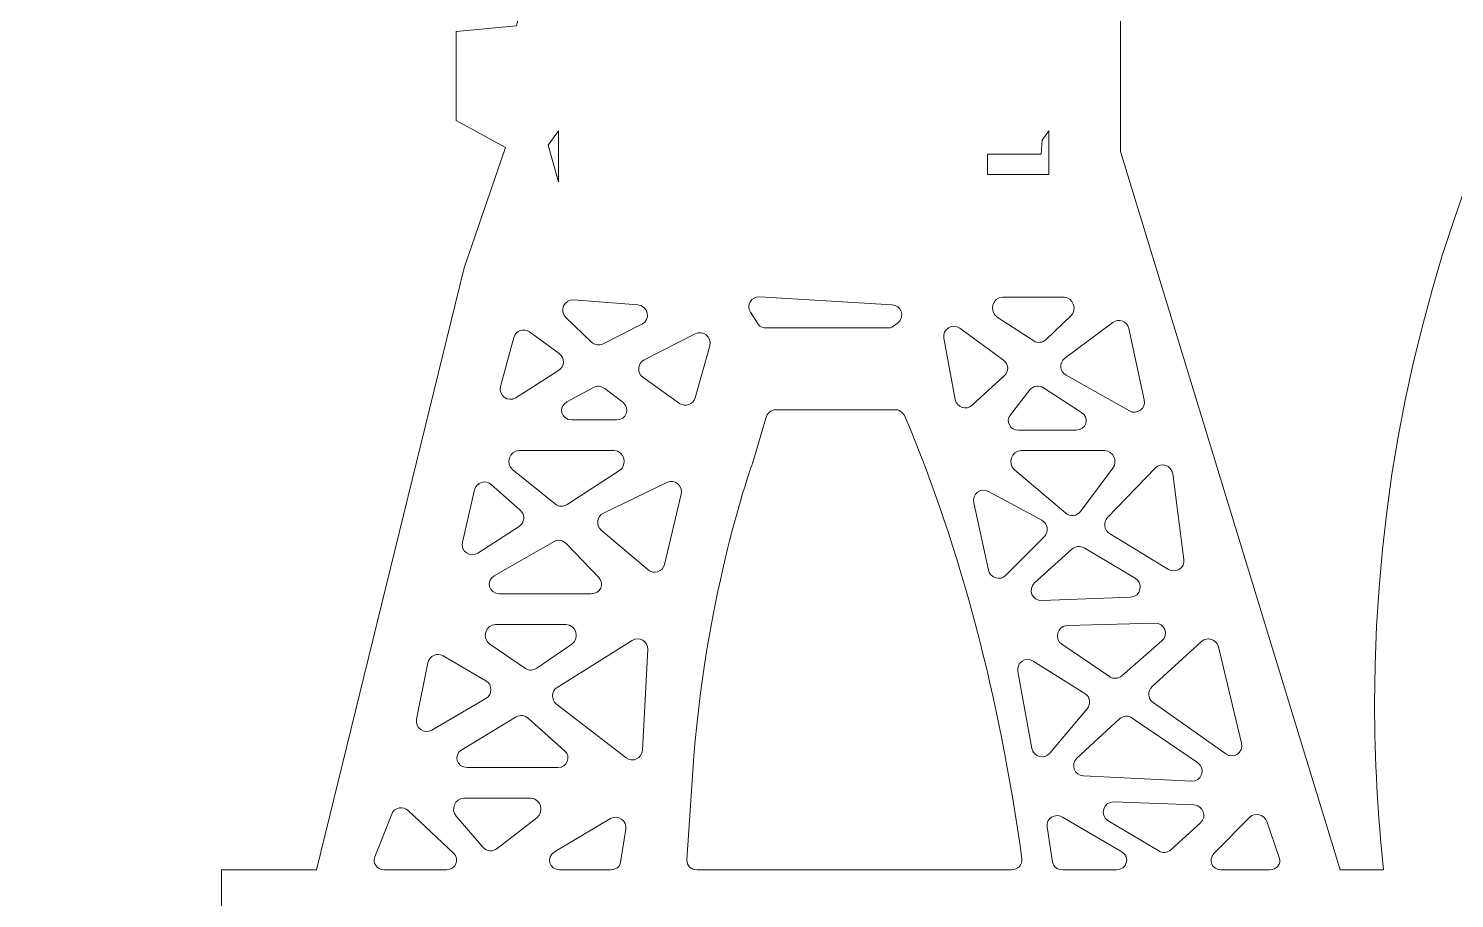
# Model space of a CAD drawing. Header units: millimetres. Extents: x 257 to 559, y -142 to 160.
# Drawn here: x 309.11 to 358.35, y 1.85 to 31.87 of the extents above; entities that cross this region are included whole.
import ezdxf

# ---------------------------------------------------------------- set-up
doc = ezdxf.new("R2010")
doc.units = ezdxf.units.MM
doc.header["$MEASUREMENT"] = 0
doc.layers.add('layer 1', color=7, linetype='Continuous')

msp = doc.modelspace()

# ---------------------------------------------------------------- linework, layer by layer
at = {"layer": 'layer 1', "color": 30, "lineweight": 20}
msp.add_ellipse((407.5945, 8.5706), major_axis=(0, 151.0001), ratio=0.9999993, dxfattribs=at)
at = {"layer": 'layer 1', "color": 250, "lineweight": 9}
for points, knots in [([(355.9065, 2.8414), (355.9065, 2.8414), (354.3998, 2.8414), (354.3998, 2.8414), (354.3998, 2.8414), (354.3998, 2.8414), (346.8136, 27.6247), (346.8136, 27.6247), (346.8136, 27.6247), (346.8136, 27.6247), (346.8136, 32.5777), (346.8136, 32.5777), (346.8136, 32.5777), (346.8136, 32.5777), (344.8317, 32.546), (344.8317, 32.546), (344.8317, 32.546), (344.8317, 32.546), (341.9358, 57.498), (341.9358, 57.498), (341.9358, 57.498), (341.9358, 57.498), (341.2958, 70.1345), (341.2958, 70.1345), (341.2958, 70.1345), (341.2958, 70.1345), (340.8168, 72.932), (340.8168, 72.932), (340.8168, 72.932), (340.8168, 72.932), (339.0324, 110.3021), (339.0324, 110.3021), (339.0324, 110.3021), (339.0324, 110.3021), (340.4347, 114.4998), (340.4347, 114.4998), (340.4347, 114.4998), (340.4347, 114.4998), (340.3387, 116.5953), (340.3387, 116.5953), (340.3387, 116.5953), (340.3387, 116.5953), (338.6398, 118.1969), (338.3399, 120.0952), (338.3399, 120.0952), (338.04, 121.9928), (336.8448, 121.6929), (336.4427, 122.4937), (336.4427, 122.4937), (336.044, 123.291), (335.9456, 127.687), (335.8433, 128.9887), (335.8433, 128.9887), (335.7833, 129.768), (335.5925, 132.4248), (335.5889, 134.4212), (335.5889, 134.4212), (335.155, 134.1742), (334.8192, 133.9241), (334.1136, 133.6701), (334.1136, 133.6701), (334.1136, 133.6701), (334.1136, 129.5916), (334.1136, 129.5916), (334.1136, 129.5916), (334.1136, 129.5916), (333.7686, 128.7873), (333.7686, 128.7873), (333.7686, 128.7873), (333.7686, 128.7873), (334.0293, 123.3898), (333.2285, 122.4937), (333.2285, 122.4937), (332.4312, 121.5945), (331.2914, 121.3931), (331.2914, 121.3931), (331.2914, 121.3931), (331.2914, 121.3931), (331.2914, 117.2444), (331.2914, 117.2444), (331.2914, 117.2444), (331.2914, 117.2444), (329.5741, 115.8968), (329.5741, 115.8968), (329.5741, 115.8968), (329.5741, 115.8968), (329.9625, 112.0021), (330.3611, 110.6016), (330.3611, 110.6016), (330.7598, 109.2046), (330.8042, 109.0035), (330.8042, 108.0055), (330.8042, 108.0055), (330.8042, 107.0033), (329.729, 78.4283), (329.729, 78.4283), (329.729, 78.4283), (329.729, 78.4283), (328.4385, 52.8484), (328.4385, 52.8484), (328.4385, 52.8484), (328.4385, 52.8484), (327.3466, 37.5625), (327.3466, 37.5625), (327.3466, 37.5625), (327.3466, 37.5625), (325.9659, 31.9674), (325.9659, 31.9674), (325.9659, 31.9674), (325.9659, 31.9674), (323.8831, 31.7664), (323.8831, 31.7664), (323.8831, 31.7664), (323.8831, 31.7664), (323.8831, 28.6972), (323.8831, 28.6972), (323.8831, 28.6972), (323.8831, 28.6972), (325.5771, 27.7694), (325.5771, 27.7694), (325.5771, 27.7694), (325.5771, 27.7694), (324.1487, 23.6115), (324.1487, 23.6115), (324.1487, 23.6115), (324.1487, 23.6115), (319.0585, 2.8414), (319.0585, 2.8414), (319.0585, 2.8414), (319.0585, 2.8414), (315.7692, 2.8414), (315.7692, 2.8414), (315.7692, 2.8414), (315.7692, 2.8414), (315.7692, -0.2306), (315.7692, -0.2306), (315.7692, -0.2306), (315.7692, -0.2306), (317.0709, -0.8056), (317.0709, -0.8056), (317.0709, -0.8056), (317.0709, -0.8056), (300.9525, -32.58), (300.9525, -32.58), (300.9525, -32.58), (300.9525, -32.58), (300.9525, -25.6306), (300.9525, -25.6306), (300.9525, -25.6306), (300.9525, -25.6306), (296.9062, -22.9883), (296.9062, -22.9883), (296.9062, -22.9883), (296.9062, -22.9883), (293.1914, -25.486), (293.1914, -25.486), (293.1914, -25.486), (293.1914, -25.486), (293.1914, -32.7892), (293.1914, -32.7892), (293.1914, -32.7892), (293.1914, -32.7892), (291.7803, -32.7892), (291.7803, -32.7892), (291.7803, -32.7892), (291.7803, -32.7892), (291.7803, -21.3973), (291.7803, -21.3973), (291.7803, -21.3973), (291.7803, -21.3973), (292.8386, -20.8893), (292.8386, -20.8893), (292.8386, -20.8893), (292.8386, -20.8893), (292.8386, -19.9861), (292.8386, -19.9861), (292.8386, -19.9861), (292.8386, -19.9861), (291.7803, -20.0885), (291.7803, -20.0885), (291.7803, -20.0885), (291.7803, -20.0885), (291.7803, -14.7975), (291.7803, -14.7975), (291.7803, -14.7975), (291.7803, -14.7975), (267.0859, -14.7975), (267.0859, -14.7975), (267.0859, -14.7975), (267.0859, -14.7975), (267.0859, -20.0892), (267.0859, -20.0892), (267.0859, -20.0892), (267.0859, -20.0892), (266.0275, -20.0892), (266.0275, -20.0892), (266.0275, -20.0892), (266.0275, -20.0892), (266.0275, -21.5003), (266.0275, -21.5003), (266.0275, -21.5003), (266.0275, -21.5003), (267.0859, -21.5003), (267.0859, -21.5003), (267.0859, -21.5003), (267.0859, -21.5003), (267.0859, -28.2329), (267.0859, -28.2329)], [0, 0, 0, 0, 0.0188679, 0.0188679, 0.0188679, 0.0188679, 0.0377358, 0.0377358, 0.0377358, 0.0377358, 0.0566038, 0.0566038, 0.0566038, 0.0566038, 0.0754717, 0.0754717, 0.0754717, 0.0754717, 0.0943396, 0.0943396, 0.0943396, 0.0943396, 0.1132075, 0.1132075, 0.1132075, 0.1132075, 0.1320755, 0.1320755, 0.1320755, 0.1320755, 0.1509434, 0.1509434, 0.1509434, 0.1509434, 0.1698113, 0.1698113, 0.1698113, 0.1698113, 0.1886792, 0.1886792, 0.1886792, 0.1886792, 0.2075472, 0.2075472, 0.2075472, 0.2075472, 0.2264151, 0.2264151, 0.2264151, 0.2264151, 0.245283, 0.245283, 0.245283, 0.245283, 0.2641509, 0.2641509, 0.2641509, 0.2641509, 0.2830189, 0.2830189, 0.2830189, 0.2830189, 0.3018868, 0.3018868, 0.3018868, 0.3018868, 0.3207547, 0.3207547, 0.3207547, 0.3207547, 0.3396226, 0.3396226, 0.3396226, 0.3396226, 0.3584906, 0.3584906, 0.3584906, 0.3584906, 0.3773585, 0.3773585, 0.3773585, 0.3773585, 0.3962264, 0.3962264, 0.3962264, 0.3962264, 0.4150943, 0.4150943, 0.4150943, 0.4150943, 0.4339623, 0.4339623, 0.4339623, 0.4339623, 0.4528302, 0.4528302, 0.4528302, 0.4528302, 0.4716981, 0.4716981, 0.4716981, 0.4716981, 0.490566, 0.490566, 0.490566, 0.490566, 0.509434, 0.509434, 0.509434, 0.509434, 0.5283019, 0.5283019, 0.5283019, 0.5283019, 0.5471698, 0.5471698, 0.5471698, 0.5471698, 0.5660377, 0.5660377, 0.5660377, 0.5660377, 0.5849057, 0.5849057, 0.5849057, 0.5849057, 0.6037736, 0.6037736, 0.6037736, 0.6037736, 0.6226415, 0.6226415, 0.6226415, 0.6226415, 0.6415094, 0.6415094, 0.6415094, 0.6415094, 0.6603774, 0.6603774, 0.6603774, 0.6603774, 0.6792453, 0.6792453, 0.6792453, 0.6792453, 0.6981132, 0.6981132, 0.6981132, 0.6981132, 0.7169811, 0.7169811, 0.7169811, 0.7169811, 0.7358491, 0.7358491, 0.7358491, 0.7358491, 0.754717, 0.754717, 0.754717, 0.754717, 0.7735849, 0.7735849, 0.7735849, 0.7735849, 0.7924528, 0.7924528, 0.7924528, 0.7924528, 0.8113208, 0.8113208, 0.8113208, 0.8113208, 0.8301887, 0.8301887, 0.8301887, 0.8301887, 0.8490566, 0.8490566, 0.8490566, 0.8490566, 0.8679245, 0.8679245, 0.8679245, 0.8679245, 0.8867925, 0.8867925, 0.8867925, 0.8867925, 0.9056604, 0.9056604, 0.9056604, 0.9056604, 0.9245283, 0.9245283, 0.9245283, 0.9245283, 0.9433962, 0.9433962, 0.9433962, 0.9433962, 0.9622642, 0.9622642, 0.9622642, 0.9622642, 1, 1, 1, 1]), ([(327.4109, 28.3444), (327.4109, 28.3444), (327.4109, 26.5805), (327.4109, 26.5805), (327.4109, 26.5805), (327.4109, 26.5805), (327.0581, 27.8438), (327.0581, 27.8438), (327.0581, 27.8438), (327.0581, 27.8438), (327.4109, 28.3444), (327.4109, 28.3444)], [0, 0, 0, 0, 0.25, 0.25, 0.25, 0.25, 0.5, 0.5, 0.5, 0.5, 1, 1, 1, 1]), ([(344.1085, 28.0142), (344.1085, 28.0142), (344.3442, 28.3444), (344.3442, 28.3444), (344.3442, 28.3444), (344.3442, 28.3444), (344.3442, 26.8303), (344.3442, 26.8303), (344.3442, 26.8303), (344.3442, 26.8303), (342.2275, 26.8303), (342.2275, 26.8303), (342.2275, 26.8303), (342.2275, 26.8303), (342.2275, 27.5358), (342.2275, 27.5358), (342.2275, 27.5358), (342.2275, 27.5358), (344.081, 27.5358), (344.081, 27.5358), (344.081, 27.5358), (344.081, 27.5358), (344.1085, 28.0142), (344.1085, 28.0142)], [0, 0, 0, 0, 0.1428571, 0.1428571, 0.1428571, 0.1428571, 0.2857143, 0.2857143, 0.2857143, 0.2857143, 0.4285714, 0.4285714, 0.4285714, 0.4285714, 0.5714286, 0.5714286, 0.5714286, 0.5714286, 0.7142857, 0.7142857, 0.7142857, 0.7142857, 1, 1, 1, 1]), ([(330.1569, 22.3295), (330.5132, 22.3013), (330.6049, 21.8215), (330.2874, 21.6632), (330.2874, 21.6632), (330.2874, 21.6632), (328.9574, 20.989), (328.9574, 20.989), (328.9574, 20.989), (328.8234, 20.922), (328.6646, 20.947), (328.5553, 21.0493), (328.5553, 21.0493), (328.5553, 21.0493), (327.6627, 21.8956), (327.6627, 21.8956), (327.6627, 21.8956), (327.4228, 22.1249), (327.6028, 22.531), (327.9344, 22.5024), (327.9344, 22.5024), (327.9344, 22.5024), (330.1569, 22.3295), (330.1569, 22.3295)], [0, 0, 0, 0, 0.1428571, 0.1428571, 0.1428571, 0.1428571, 0.2857143, 0.2857143, 0.2857143, 0.2857143, 0.4285714, 0.4285714, 0.4285714, 0.4285714, 0.5714286, 0.5714286, 0.5714286, 0.5714286, 0.7142857, 0.7142857, 0.7142857, 0.7142857, 1, 1, 1, 1]), ([(338.9305, 22.3366), (339.2409, 22.319), (339.3785, 21.9418), (339.1527, 21.7263), (339.1527, 21.7263), (339.1527, 21.7263), (338.9798, 21.5972), (338.9798, 21.5972), (338.9798, 21.5972), (338.9128, 21.5372), (338.8282, 21.5386), (338.7364, 21.5386), (338.7364, 21.5386), (338.7364, 21.5386), (334.6054, 21.5386), (334.6054, 21.5386), (334.6054, 21.5386), (334.4819, 21.5386), (334.369, 21.5654), (334.3055, 21.6677), (334.3055, 21.6677), (334.3055, 21.6677), (334.0374, 22.0798), (334.0374, 22.0798), (334.0374, 22.0798), (333.8857, 22.3232), (334.0692, 22.628), (334.3549, 22.6104), (334.3549, 22.6104), (334.3549, 22.6104), (338.9305, 22.3366), (338.9305, 22.3366)], [0, 0, 0, 0, 0.1111111, 0.1111111, 0.1111111, 0.1111111, 0.2222222, 0.2222222, 0.2222222, 0.2222222, 0.3333333, 0.3333333, 0.3333333, 0.3333333, 0.4444444, 0.4444444, 0.4444444, 0.4444444, 0.5555556, 0.5555556, 0.5555556, 0.5555556, 0.6666667, 0.6666667, 0.6666667, 0.6666667, 0.7777778, 0.7777778, 0.7777778, 0.7777778, 1, 1, 1, 1]), ([(345.1041, 21.95), (345.1041, 21.95), (344.2503, 21.1379), (344.2503, 21.1379), (344.2503, 21.1379), (344.1339, 21.0285), (343.9575, 21.0056), (343.8235, 21.0902), (343.8235, 21.0902), (343.8235, 21.0902), (342.5641, 21.9122), (342.5641, 21.9122), (342.5641, 21.9122), (342.2642, 22.1027), (342.3983, 22.597), (342.751, 22.597), (342.751, 22.597), (342.751, 22.597), (344.8607, 22.597), (344.8607, 22.597), (344.8607, 22.597), (345.1817, 22.597), (345.3369, 22.1687), (345.1041, 21.95)], [0, 0, 0, 0, 0.1428571, 0.1428571, 0.1428571, 0.1428571, 0.2857143, 0.2857143, 0.2857143, 0.2857143, 0.4285714, 0.4285714, 0.4285714, 0.4285714, 0.5714286, 0.5714286, 0.5714286, 0.5714286, 0.7142857, 0.7142857, 0.7142857, 0.7142857, 1, 1, 1, 1]), ([(342.8075, 19.8813), (342.8075, 19.8813), (341.6962, 18.8688), (341.6962, 18.8688), (341.6962, 18.8688), (341.4952, 18.6818), (341.1635, 18.7912), (341.1142, 19.0628), (341.1142, 19.0628), (341.1142, 19.0628), (340.719, 21.1795), (340.719, 21.1795), (340.719, 21.1795), (340.6626, 21.4938), (341.0189, 21.7157), (341.2764, 21.5287), (341.2764, 21.5287), (341.2764, 21.5287), (342.7793, 20.4284), (342.7793, 20.4284), (342.7793, 20.4284), (342.9592, 20.294), (342.9733, 20.033), (342.8075, 19.8813)], [0, 0, 0, 0, 0.1428571, 0.1428571, 0.1428571, 0.1428571, 0.2857143, 0.2857143, 0.2857143, 0.2857143, 0.4285714, 0.4285714, 0.4285714, 0.4285714, 0.5714286, 0.5714286, 0.5714286, 0.5714286, 0.7142857, 0.7142857, 0.7142857, 0.7142857, 1, 1, 1, 1]), ([(347.1078, 21.5182), (347.1078, 21.5182), (347.6405, 19.0558), (347.6405, 19.0558), (347.6405, 19.0558), (347.7076, 18.7598), (347.3901, 18.5266), (347.1255, 18.6751), (347.1255, 18.6751), (347.1255, 18.6751), (344.9383, 19.9063), (344.9383, 19.9063), (344.9383, 19.9063), (344.7125, 20.0294), (344.6948, 20.3438), (344.8995, 20.4951), (344.8995, 20.4951), (344.8995, 20.4951), (346.5505, 21.7263), (346.5505, 21.7263), (346.5505, 21.7263), (346.7586, 21.878), (347.0514, 21.7686), (347.1078, 21.5182)], [0, 0, 0, 0, 0.1428571, 0.1428571, 0.1428571, 0.1428571, 0.2857143, 0.2857143, 0.2857143, 0.2857143, 0.4285714, 0.4285714, 0.4285714, 0.4285714, 0.5714286, 0.5714286, 0.5714286, 0.5714286, 0.7142857, 0.7142857, 0.7142857, 0.7142857, 1, 1, 1, 1]), ([(325.4085, 19.5214), (325.4085, 19.5214), (325.8671, 21.2081), (325.8671, 21.2081), (325.8671, 21.2081), (325.9306, 21.4441), (326.2163, 21.5429), (326.4139, 21.3986), (326.4139, 21.3986), (326.4139, 21.3986), (327.4334, 20.6539), (327.4334, 20.6539), (327.4334, 20.6539), (327.6345, 20.506), (327.6275, 20.2023), (327.4158, 20.0721), (327.4158, 20.0721), (327.4158, 20.0721), (325.9377, 19.1299), (325.9377, 19.1299), (325.9377, 19.1299), (325.6625, 18.957), (325.3203, 19.211), (325.4085, 19.5214)], [0, 0, 0, 0, 0.1428571, 0.1428571, 0.1428571, 0.1428571, 0.2857143, 0.2857143, 0.2857143, 0.2857143, 0.4285714, 0.4285714, 0.4285714, 0.4285714, 0.5714286, 0.5714286, 0.5714286, 0.5714286, 0.7142857, 0.7142857, 0.7142857, 0.7142857, 1, 1, 1, 1]), ([(331.5892, 18.9362), (331.5892, 18.9362), (330.3297, 19.8354), (330.3297, 19.8354), (330.3297, 19.8354), (330.1145, 19.9875), (330.1392, 20.3152), (330.3721, 20.4355), (330.3721, 20.4355), (330.3721, 20.4355), (332.1324, 21.3347), (332.1324, 21.3347), (332.1324, 21.3347), (332.4041, 21.4762), (332.7145, 21.2222), (332.6334, 20.9255), (332.6334, 20.9255), (332.6334, 20.9255), (332.1324, 19.1299), (332.1324, 19.1299), (332.1324, 19.1299), (332.0689, 18.8935), (331.7867, 18.7947), (331.5892, 18.9362)], [0, 0, 0, 0, 0.1428571, 0.1428571, 0.1428571, 0.1428571, 0.2857143, 0.2857143, 0.2857143, 0.2857143, 0.4285714, 0.4285714, 0.4285714, 0.4285714, 0.5714286, 0.5714286, 0.5714286, 0.5714286, 0.7142857, 0.7142857, 0.7142857, 0.7142857, 1, 1, 1, 1]), ([(327.7015, 18.9866), (327.7015, 18.9866), (328.6152, 19.4833), (328.6152, 19.4833), (328.6152, 19.4833), (328.7387, 19.5539), (328.8975, 19.5341), (329.0103, 19.4424), (329.0103, 19.4424), (329.0103, 19.4424), (329.6418, 18.9595), (329.6418, 18.9595), (329.6418, 18.9595), (329.8993, 18.7478), (329.7512, 18.3636), (329.4196, 18.3636), (329.4196, 18.3636), (329.4196, 18.3636), (327.8744, 18.3636), (327.8744, 18.3636), (327.8744, 18.3636), (327.511, 18.3636), (327.384, 18.8102), (327.7015, 18.9866)], [0, 0, 0, 0, 0.1428571, 0.1428571, 0.1428571, 0.1428571, 0.2857143, 0.2857143, 0.2857143, 0.2857143, 0.4285714, 0.4285714, 0.4285714, 0.4285714, 0.5714286, 0.5714286, 0.5714286, 0.5714286, 0.7142857, 0.7142857, 0.7142857, 0.7142857, 1, 1, 1, 1]), ([(345.2805, 18.0108), (345.2805, 18.0108), (343.2978, 18.0108), (343.2978, 18.0108), (343.2978, 18.0108), (343.005, 18.0108), (342.8392, 18.3093), (343.0192, 18.5421), (343.0192, 18.5421), (343.0192, 18.5421), (343.6894, 19.3987), (343.6894, 19.3987), (343.6894, 19.3987), (343.8058, 19.5468), (344.014, 19.5729), (344.1657, 19.4671), (344.1657, 19.4671), (344.1657, 19.4671), (345.4745, 18.6243), (345.4745, 18.6243), (345.4745, 18.6243), (345.7673, 18.4303), (345.6297, 18.0108), (345.2805, 18.0108)], [0, 0, 0, 0, 0.1428571, 0.1428571, 0.1428571, 0.1428571, 0.2857143, 0.2857143, 0.2857143, 0.2857143, 0.4285714, 0.4285714, 0.4285714, 0.4285714, 0.5714286, 0.5714286, 0.5714286, 0.5714286, 0.7142857, 0.7142857, 0.7142857, 0.7142857, 1, 1, 1, 1]), ([(332.083, 6.7653), (332.5628, 12.5576), (334.041, 16.671), (334.1115, 16.8721), (334.1115, 16.8721), (334.115, 16.8791), (334.115, 16.8827), (334.1186, 16.8901), (334.1186, 16.8901), (334.1186, 16.8901), (334.5701, 18.4292), (334.5701, 18.4292), (334.5701, 18.4292), (334.6125, 18.5774), (334.75, 18.7164), (334.9053, 18.7164), (334.9053, 18.7164), (334.9053, 18.7164), (339.0539, 18.7164), (339.0539, 18.7164), (339.0539, 18.7164), (339.195, 18.7164), (339.3256, 18.595), (339.382, 18.4645), (339.382, 18.4645), (341.3223, 13.8713), (342.6452, 8.7885), (343.4107, 3.2252), (343.4107, 3.2252), (343.439, 3.0136), (343.2732, 2.8414), (343.058, 2.8414), (343.058, 2.8414), (343.058, 2.8414), (332.1995, 2.8414), (332.1995, 2.8414), (332.1995, 2.8414), (331.9948, 2.8414), (331.8326, 2.9776), (331.8467, 3.1787), (331.8467, 3.1787), (331.8467, 3.1787), (332.083, 6.7653), (332.083, 6.7653)], [0, 0, 0, 0, 0.0833333, 0.0833333, 0.0833333, 0.0833333, 0.1666667, 0.1666667, 0.1666667, 0.1666667, 0.25, 0.25, 0.25, 0.25, 0.3333333, 0.3333333, 0.3333333, 0.3333333, 0.4166667, 0.4166667, 0.4166667, 0.4166667, 0.5, 0.5, 0.5, 0.5, 0.5833333, 0.5833333, 0.5833333, 0.5833333, 0.6666667, 0.6666667, 0.6666667, 0.6666667, 0.75, 0.75, 0.75, 0.75, 0.8333333, 0.8333333, 0.8333333, 0.8333333, 1, 1, 1, 1]), ([(329.3243, 17.3053), (329.6771, 17.3053), (329.8112, 16.81), (329.5148, 16.6195), (329.5148, 16.6195), (329.5148, 16.6195), (327.7121, 15.444), (327.7121, 15.444), (327.7121, 15.444), (327.5851, 15.3629), (327.4228, 15.3643), (327.3029, 15.456), (327.3029, 15.456), (327.3029, 15.456), (325.8318, 16.6417), (325.8318, 16.6417), (325.8318, 16.6417), (325.5708, 16.8499), (325.7154, 17.3053), (326.0505, 17.3053), (326.0505, 17.3053), (326.0505, 17.3053), (329.3243, 17.3053), (329.3243, 17.3053)], [0, 0, 0, 0, 0.1428571, 0.1428571, 0.1428571, 0.1428571, 0.2857143, 0.2857143, 0.2857143, 0.2857143, 0.4285714, 0.4285714, 0.4285714, 0.4285714, 0.5714286, 0.5714286, 0.5714286, 0.5714286, 0.7142857, 0.7142857, 0.7142857, 0.7142857, 1, 1, 1, 1]), ([(345.4357, 15.1999), (345.3122, 15.0415), (345.0829, 15.0165), (344.9312, 15.1438), (344.9312, 15.1438), (344.9312, 15.1438), (343.1603, 16.6442), (343.1603, 16.6442), (343.1603, 16.6442), (342.9063, 16.8558), (343.0544, 17.3053), (343.386, 17.3053), (343.386, 17.3053), (343.386, 17.3053), (346.2753, 17.3053), (346.2753, 17.3053), (346.2753, 17.3053), (346.5681, 17.3053), (346.7339, 16.9335), (346.5575, 16.7006), (346.5575, 16.7006), (346.5575, 16.7006), (345.4357, 15.1999), (345.4357, 15.1999)], [0, 0, 0, 0, 0.1428571, 0.1428571, 0.1428571, 0.1428571, 0.2857143, 0.2857143, 0.2857143, 0.2857143, 0.4285714, 0.4285714, 0.4285714, 0.4285714, 0.5714286, 0.5714286, 0.5714286, 0.5714286, 0.7142857, 0.7142857, 0.7142857, 0.7142857, 1, 1, 1, 1]), ([(348.6213, 16.5052), (348.6213, 16.5052), (349.0093, 13.5528), (349.0093, 13.5528), (349.0093, 13.5528), (349.0481, 13.2596), (348.7306, 13.0515), (348.4766, 13.2071), (348.4766, 13.2071), (348.4766, 13.2071), (346.4411, 14.4453), (346.4411, 14.4453), (346.4411, 14.4453), (346.2471, 14.5614), (346.2153, 14.8295), (346.3705, 14.9918), (346.3705, 14.9918), (346.3705, 14.9918), (348.018, 16.7027), (348.018, 16.7027), (348.018, 16.7027), (348.2226, 16.9179), (348.5825, 16.7983), (348.6213, 16.5052)], [0, 0, 0, 0, 0.1428571, 0.1428571, 0.1428571, 0.1428571, 0.2857143, 0.2857143, 0.2857143, 0.2857143, 0.4285714, 0.4285714, 0.4285714, 0.4285714, 0.5714286, 0.5714286, 0.5714286, 0.5714286, 0.7142857, 0.7142857, 0.7142857, 0.7142857, 1, 1, 1, 1]), ([(324.0926, 14.1416), (324.0926, 14.1416), (324.5124, 15.9513), (324.5124, 15.9513), (324.5124, 15.9513), (324.5759, 16.2124), (324.8899, 16.3112), (325.091, 16.1348), (325.091, 16.1348), (325.091, 16.1348), (326.0929, 15.2458), (326.0929, 15.2458), (326.0929, 15.2458), (326.2693, 15.0905), (326.2481, 14.8119), (326.0505, 14.6852), (326.0505, 14.6852), (326.0505, 14.6852), (324.6253, 13.7676), (324.6253, 13.7676), (324.6253, 13.7676), (324.3607, 13.5948), (324.0185, 13.8347), (324.0926, 14.1416)], [0, 0, 0, 0, 0.1428571, 0.1428571, 0.1428571, 0.1428571, 0.2857143, 0.2857143, 0.2857143, 0.2857143, 0.4285714, 0.4285714, 0.4285714, 0.4285714, 0.5714286, 0.5714286, 0.5714286, 0.5714286, 0.7142857, 0.7142857, 0.7142857, 0.7142857, 1, 1, 1, 1]), ([(328.8869, 14.5579), (328.6928, 14.7237), (328.7317, 15.0345), (328.961, 15.1473), (328.961, 15.1473), (328.961, 15.1473), (331.1552, 16.2057), (331.1552, 16.2057), (331.1552, 16.2057), (331.4198, 16.3323), (331.7197, 16.0928), (331.6491, 15.8032), (331.6491, 15.8032), (331.6491, 15.8032), (331.0741, 13.3799), (331.0741, 13.3799), (331.0741, 13.3799), (331.0106, 13.1256), (330.7037, 13.0236), (330.5026, 13.193), (330.5026, 13.193), (330.5026, 13.193), (328.8869, 14.5579), (328.8869, 14.5579)], [0, 0, 0, 0, 0.1428571, 0.1428571, 0.1428571, 0.1428571, 0.2857143, 0.2857143, 0.2857143, 0.2857143, 0.4285714, 0.4285714, 0.4285714, 0.4285714, 0.5714286, 0.5714286, 0.5714286, 0.5714286, 0.7142857, 0.7142857, 0.7142857, 0.7142857, 1, 1, 1, 1]), ([(344.1057, 14.9), (344.3138, 14.7875), (344.3562, 14.5053), (344.1904, 14.3395), (344.1904, 14.3395), (344.1904, 14.3395), (342.8604, 13.0021), (342.8604, 13.0021), (342.8604, 13.0021), (342.6628, 12.8045), (342.3277, 12.9033), (342.2642, 13.175), (342.2642, 13.175), (342.2642, 13.175), (341.7492, 15.5068), (341.7492, 15.5068), (341.7492, 15.5068), (341.6821, 15.8032), (341.9961, 16.0395), (342.2607, 15.8949), (342.2607, 15.8949), (342.2607, 15.8949), (344.1057, 14.9), (344.1057, 14.9)], [0, 0, 0, 0, 0.1428571, 0.1428571, 0.1428571, 0.1428571, 0.2857143, 0.2857143, 0.2857143, 0.2857143, 0.4285714, 0.4285714, 0.4285714, 0.4285714, 0.5714286, 0.5714286, 0.5714286, 0.5714286, 0.7142857, 0.7142857, 0.7142857, 0.7142857, 1, 1, 1, 1]), ([(327.691, 14.0855), (327.691, 14.0855), (328.8022, 12.9224), (328.8022, 12.9224), (328.8022, 12.9224), (329.0139, 12.6966), (328.8516, 12.3664), (328.5447, 12.3664), (328.5447, 12.3664), (328.5447, 12.3664), (325.3697, 12.3664), (325.3697, 12.3664), (325.3697, 12.3664), (325.0098, 12.3664), (324.8793, 12.806), (325.1933, 12.9859), (325.1933, 12.9859), (325.1933, 12.9859), (327.257, 14.167), (327.257, 14.167), (327.257, 14.167), (327.3982, 14.2516), (327.5816, 14.2051), (327.691, 14.0855)], [0, 0, 0, 0, 0.1428571, 0.1428571, 0.1428571, 0.1428571, 0.2857143, 0.2857143, 0.2857143, 0.2857143, 0.4285714, 0.4285714, 0.4285714, 0.4285714, 0.5714286, 0.5714286, 0.5714286, 0.5714286, 0.7142857, 0.7142857, 0.7142857, 0.7142857, 1, 1, 1, 1]), ([(347.1608, 12.2472), (347.1608, 12.2472), (344.1022, 12.1276), (344.1022, 12.1276), (344.1022, 12.1276), (343.7706, 12.1131), (343.6083, 12.5188), (343.8517, 12.7414), (343.8517, 12.7414), (343.8517, 12.7414), (345.1429, 13.9056), (345.1429, 13.9056), (345.1429, 13.9056), (345.2593, 14.0075), (345.4251, 14.0252), (345.5592, 13.9475), (345.5592, 13.9475), (345.5592, 13.9475), (347.3266, 12.9033), (347.3266, 12.9033), (347.3266, 12.9033), (347.63, 12.7234), (347.5135, 12.2613), (347.1608, 12.2472)], [0, 0, 0, 0, 0.1428571, 0.1428571, 0.1428571, 0.1428571, 0.2857143, 0.2857143, 0.2857143, 0.2857143, 0.4285714, 0.4285714, 0.4285714, 0.4285714, 0.5714286, 0.5714286, 0.5714286, 0.5714286, 0.7142857, 0.7142857, 0.7142857, 0.7142857, 1, 1, 1, 1]), ([(346.868, 9.5343), (346.7445, 9.4285), (346.5681, 9.4182), (346.4376, 9.5064), (346.4376, 9.5064), (346.4376, 9.5064), (344.7936, 10.6209), (344.7936, 10.6209), (344.7936, 10.6209), (344.5114, 10.8152), (344.6384, 11.2562), (344.9806, 11.2668), (344.9806, 11.2668), (344.9806, 11.2668), (348.0074, 11.355), (348.0074, 11.355), (348.0074, 11.355), (348.3355, 11.3652), (348.4978, 10.956), (348.2473, 10.7376), (348.2473, 10.7376), (348.2473, 10.7376), (346.868, 9.5343), (346.868, 9.5343)], [0, 0, 0, 0, 0.1428571, 0.1428571, 0.1428571, 0.1428571, 0.2857143, 0.2857143, 0.2857143, 0.2857143, 0.4285714, 0.4285714, 0.4285714, 0.4285714, 0.5714286, 0.5714286, 0.5714286, 0.5714286, 0.7142857, 0.7142857, 0.7142857, 0.7142857, 1, 1, 1, 1]), ([(325.2392, 11.3081), (325.2392, 11.3081), (327.6698, 11.3081), (327.6698, 11.3081), (327.6698, 11.3081), (328.019, 11.3081), (328.1566, 10.8198), (327.8673, 10.6258), (327.8673, 10.6258), (327.8673, 10.6258), (326.6679, 9.7961), (326.6679, 9.7961), (326.6679, 9.7961), (326.548, 9.7184), (326.3927, 9.7057), (326.2763, 9.7869), (326.2763, 9.7869), (326.2763, 9.7869), (325.0451, 10.6269), (325.0451, 10.6269), (325.0451, 10.6269), (324.7523, 10.8209), (324.8864, 11.3081), (325.2392, 11.3081)], [0, 0, 0, 0, 0.1428571, 0.1428571, 0.1428571, 0.1428571, 0.2857143, 0.2857143, 0.2857143, 0.2857143, 0.4285714, 0.4285714, 0.4285714, 0.4285714, 0.5714286, 0.5714286, 0.5714286, 0.5714286, 0.7142857, 0.7142857, 0.7142857, 0.7142857, 1, 1, 1, 1]), ([(327.3417, 8.5606), (327.1477, 8.7092), (327.1618, 9.0051), (327.3699, 9.136), (327.3699, 9.136), (327.3699, 9.136), (329.9523, 10.7549), (329.9523, 10.7549), (329.9523, 10.7549), (330.1957, 10.907), (330.5097, 10.7235), (330.492, 10.4409), (330.492, 10.4409), (330.492, 10.4409), (330.3121, 6.9661), (330.3121, 6.9661), (330.3121, 6.9661), (330.298, 6.6842), (329.9699, 6.5322), (329.7441, 6.705), (329.7441, 6.705), (329.7441, 6.705), (327.3417, 8.5606), (327.3417, 8.5606)], [0, 0, 0, 0, 0.1428571, 0.1428571, 0.1428571, 0.1428571, 0.2857143, 0.2857143, 0.2857143, 0.2857143, 0.4285714, 0.4285714, 0.4285714, 0.4285714, 0.5714286, 0.5714286, 0.5714286, 0.5714286, 0.7142857, 0.7142857, 0.7142857, 0.7142857, 1, 1, 1, 1]), ([(350.1982, 10.5365), (350.1982, 10.5365), (350.999, 7.2098), (350.999, 7.2098), (350.999, 7.2098), (351.0766, 6.892), (350.7203, 6.6486), (350.4522, 6.8394), (350.4522, 6.8394), (350.4522, 6.8394), (347.9439, 8.6139), (347.9439, 8.6139), (347.9439, 8.6139), (347.7605, 8.7441), (347.7428, 9.0122), (347.9122, 9.1639), (347.9122, 9.1639), (347.9122, 9.1639), (349.6196, 10.7165), (349.6196, 10.7165), (349.6196, 10.7165), (349.8172, 10.8964), (350.1347, 10.7972), (350.1982, 10.5365)], [0, 0, 0, 0, 0.1428571, 0.1428571, 0.1428571, 0.1428571, 0.2857143, 0.2857143, 0.2857143, 0.2857143, 0.4285714, 0.4285714, 0.4285714, 0.4285714, 0.5714286, 0.5714286, 0.5714286, 0.5714286, 0.7142857, 0.7142857, 0.7142857, 0.7142857, 1, 1, 1, 1]), ([(322.5122, 8.0385), (322.5122, 8.0385), (322.9038, 9.9859), (322.9038, 9.9859), (322.9038, 9.9859), (322.9532, 10.2257), (323.2177, 10.3457), (323.4294, 10.2222), (323.4294, 10.2222), (323.4294, 10.2222), (324.904, 9.365), (324.904, 9.365), (324.904, 9.365), (325.1368, 9.2277), (325.1368, 8.8891), (324.904, 8.7547), (324.904, 8.7547), (324.904, 8.7547), (323.0343, 7.661), (323.0343, 7.661), (323.0343, 7.661), (322.7732, 7.5094), (322.4522, 7.739), (322.5122, 8.0385)], [0, 0, 0, 0, 0.1428571, 0.1428571, 0.1428571, 0.1428571, 0.2857143, 0.2857143, 0.2857143, 0.2857143, 0.4285714, 0.4285714, 0.4285714, 0.4285714, 0.5714286, 0.5714286, 0.5714286, 0.5714286, 0.7142857, 0.7142857, 0.7142857, 0.7142857, 1, 1, 1, 1]), ([(343.2732, 9.6828), (343.2167, 9.9823), (343.5448, 10.2085), (343.8058, 10.0423), (343.8058, 10.0423), (343.8058, 10.0423), (345.5874, 8.924), (345.5874, 8.924), (345.5874, 8.924), (345.7708, 8.8076), (345.8096, 8.5606), (345.672, 8.3948), (345.672, 8.3948), (345.672, 8.3948), (344.3738, 6.8638), (344.3738, 6.8638), (344.3738, 6.8638), (344.1833, 6.638), (343.8129, 6.7368), (343.7565, 7.0299), (343.7565, 7.0299), (343.7565, 7.0299), (343.2732, 9.6828), (343.2732, 9.6828)], [0, 0, 0, 0, 0.1428571, 0.1428571, 0.1428571, 0.1428571, 0.2857143, 0.2857143, 0.2857143, 0.2857143, 0.4285714, 0.4285714, 0.4285714, 0.4285714, 0.5714286, 0.5714286, 0.5714286, 0.5714286, 0.7142857, 0.7142857, 0.7142857, 0.7142857, 1, 1, 1, 1]), ([(324.2549, 6.3692), (323.8986, 6.3692), (323.7681, 6.8017), (324.0715, 6.9851), (324.0715, 6.9851), (324.0715, 6.9851), (325.9518, 8.1168), (325.9518, 8.1168), (325.9518, 8.1168), (326.0858, 8.198), (326.2587, 8.1712), (326.3716, 8.0653), (326.3716, 8.0653), (326.3716, 8.0653), (327.6239, 6.9509), (327.6239, 6.9509), (327.6239, 6.9509), (327.8638, 6.7322), (327.7086, 6.3692), (327.3876, 6.3692), (327.3876, 6.3692), (327.3876, 6.3692), (324.2549, 6.3692), (324.2549, 6.3692)], [0, 0, 0, 0, 0.1428571, 0.1428571, 0.1428571, 0.1428571, 0.2857143, 0.2857143, 0.2857143, 0.2857143, 0.4285714, 0.4285714, 0.4285714, 0.4285714, 0.5714286, 0.5714286, 0.5714286, 0.5714286, 0.7142857, 0.7142857, 0.7142857, 0.7142857, 1, 1, 1, 1]), ([(347.2243, 8.0777), (347.2243, 8.0777), (349.482, 6.5392), (349.482, 6.5392), (349.482, 6.5392), (349.7784, 6.3381), (349.6232, 5.8763), (349.2668, 5.8936), (349.2668, 5.8936), (349.2668, 5.8936), (345.538, 6.0806), (345.538, 6.0806), (345.538, 6.0806), (345.2275, 6.0947), (345.0864, 6.4796), (345.3157, 6.6909), (345.3157, 6.6909), (345.3157, 6.6909), (346.7868, 8.0456), (346.7868, 8.0456), (346.7868, 8.0456), (346.9068, 8.1588), (347.0867, 8.1694), (347.2243, 8.0777)], [0, 0, 0, 0, 0.1428571, 0.1428571, 0.1428571, 0.1428571, 0.2857143, 0.2857143, 0.2857143, 0.2857143, 0.4285714, 0.4285714, 0.4285714, 0.4285714, 0.5714286, 0.5714286, 0.5714286, 0.5714286, 0.7142857, 0.7142857, 0.7142857, 0.7142857, 1, 1, 1, 1]), ([(321.0728, 3.2845), (321.0728, 3.2845), (321.6514, 4.7619), (321.6514, 4.7619), (321.6514, 4.7619), (321.7431, 4.9983), (322.043, 5.0526), (322.2264, 4.8797), (322.2264, 4.8797), (322.2264, 4.8797), (323.7822, 3.4161), (323.7822, 3.4161), (323.7822, 3.4161), (324.0115, 3.1974), (323.8563, 2.8414), (323.5388, 2.8414), (323.5388, 2.8414), (323.5388, 2.8414), (321.4009, 2.8414), (321.4009, 2.8414), (321.4009, 2.8414), (321.154, 2.8414), (320.9811, 3.0552), (321.0728, 3.2845)], [0, 0, 0, 0, 0.1428571, 0.1428571, 0.1428571, 0.1428571, 0.2857143, 0.2857143, 0.2857143, 0.2857143, 0.4285714, 0.4285714, 0.4285714, 0.4285714, 0.5714286, 0.5714286, 0.5714286, 0.5714286, 0.7142857, 0.7142857, 0.7142857, 0.7142857, 1, 1, 1, 1]), ([(326.6679, 4.6392), (326.6679, 4.6392), (325.2921, 3.5731), (325.2921, 3.5731), (325.2921, 3.5731), (325.1439, 3.4602), (324.9358, 3.4722), (324.8123, 3.6097), (324.8123, 3.6097), (324.8123, 3.6097), (323.8774, 4.6896), (323.8774, 4.6896), (323.8774, 4.6896), (323.6763, 4.9189), (323.8386, 5.3108), (324.142, 5.3108), (324.142, 5.3108), (324.142, 5.3108), (326.4562, 5.3108), (326.4562, 5.3108), (326.4562, 5.3108), (326.7914, 5.3108), (326.936, 4.8438), (326.6679, 4.6392)], [0, 0, 0, 0, 0.1428571, 0.1428571, 0.1428571, 0.1428571, 0.2857143, 0.2857143, 0.2857143, 0.2857143, 0.4285714, 0.4285714, 0.4285714, 0.4285714, 0.5714286, 0.5714286, 0.5714286, 0.5714286, 0.7142857, 0.7142857, 0.7142857, 0.7142857, 1, 1, 1, 1]), ([(346.3988, 4.5284), (346.0848, 4.7157), (346.2259, 5.1987), (346.5928, 5.1849), (346.5928, 5.1849), (346.5928, 5.1849), (349.3621, 5.0791), (349.3621, 5.0791), (349.3621, 5.0791), (349.6761, 5.0646), (349.8172, 4.6765), (349.5843, 4.4652), (349.5843, 4.4652), (349.5843, 4.4652), (348.5542, 3.53), (348.5542, 3.53), (348.5542, 3.53), (348.4378, 3.4277), (348.2685, 3.4104), (348.138, 3.4916), (348.138, 3.4916), (348.138, 3.4916), (346.3988, 4.5284), (346.3988, 4.5284)], [0, 0, 0, 0, 0.1428571, 0.1428571, 0.1428571, 0.1428571, 0.2857143, 0.2857143, 0.2857143, 0.2857143, 0.4285714, 0.4285714, 0.4285714, 0.4285714, 0.5714286, 0.5714286, 0.5714286, 0.5714286, 0.7142857, 0.7142857, 0.7142857, 0.7142857, 1, 1, 1, 1]), ([(327.2712, 3.4609), (327.2712, 3.4609), (329.2114, 4.6067), (329.2114, 4.6067), (329.2114, 4.6067), (329.4654, 4.7584), (329.7865, 4.534), (329.7406, 4.2416), (329.7406, 4.2416), (329.7406, 4.2416), (329.5572, 3.1092), (329.5572, 3.1092), (329.5572, 3.1092), (329.5325, 2.9363), (329.3843, 2.8414), (329.2114, 2.8414), (329.2114, 2.8414), (329.2114, 2.8414), (327.4511, 2.8414), (327.4511, 2.8414), (327.4511, 2.8414), (327.0948, 2.8414), (326.9642, 3.2774), (327.2712, 3.4609)], [0, 0, 0, 0, 0.1428571, 0.1428571, 0.1428571, 0.1428571, 0.2857143, 0.2857143, 0.2857143, 0.2857143, 0.4285714, 0.4285714, 0.4285714, 0.4285714, 0.5714286, 0.5714286, 0.5714286, 0.5714286, 0.7142857, 0.7142857, 0.7142857, 0.7142857, 1, 1, 1, 1]), ([(344.8148, 4.6557), (344.8148, 4.6557), (346.8609, 3.4609), (346.8609, 3.4609), (346.8609, 3.4609), (347.1678, 3.2739), (347.0373, 2.8414), (346.6775, 2.8414), (346.6775, 2.8414), (346.6775, 2.8414), (344.8254, 2.8414), (344.8254, 2.8414), (344.8254, 2.8414), (344.649, 2.8414), (344.5008, 2.9317), (344.4761, 3.1046), (344.4761, 3.1046), (344.4761, 3.1046), (344.2856, 4.3174), (344.2856, 4.3174), (344.2856, 4.3174), (344.2398, 4.6138), (344.5608, 4.811), (344.8148, 4.6557)], [0, 0, 0, 0, 0.1428571, 0.1428571, 0.1428571, 0.1428571, 0.2857143, 0.2857143, 0.2857143, 0.2857143, 0.4285714, 0.4285714, 0.4285714, 0.4285714, 0.5714286, 0.5714286, 0.5714286, 0.5714286, 0.7142857, 0.7142857, 0.7142857, 0.7142857, 1, 1, 1, 1]), ([(351.8668, 4.5037), (351.8668, 4.5037), (352.3007, 3.2704), (352.3007, 3.2704), (352.3007, 3.2704), (352.3819, 3.0446), (352.209, 2.8414), (351.9691, 2.8414), (351.9691, 2.8414), (351.9691, 2.8414), (350.297, 2.8414), (350.297, 2.8414), (350.297, 2.8414), (349.9865, 2.8414), (349.8278, 3.1787), (350.043, 3.4044), (350.043, 3.4044), (350.043, 3.4044), (351.2812, 4.6526), (351.2812, 4.6526), (351.2812, 4.6526), (351.4647, 4.8395), (351.7822, 4.7506), (351.8668, 4.5037)], [0, 0, 0, 0, 0.1428571, 0.1428571, 0.1428571, 0.1428571, 0.2857143, 0.2857143, 0.2857143, 0.2857143, 0.4285714, 0.4285714, 0.4285714, 0.4285714, 0.5714286, 0.5714286, 0.5714286, 0.5714286, 0.7142857, 0.7142857, 0.7142857, 0.7142857, 1, 1, 1, 1])]:
    msp.add_open_spline(points, degree=3, knots=knots, dxfattribs=at)
at = {"layer": 'layer 1', "color": 250, "lineweight": 20}
msp.add_open_spline([(355.9065, 2.8414), (355.7004, 4.7228), (355.5945, 6.6344), (355.5945, 8.5707), (355.5945, 8.5707), (355.5945, 37.2895), (378.8757, 60.5707), (407.5945, 60.5707), (407.5945, 60.5707), (410.3112, 60.5707), (412.9793, 60.3623), (415.5836, 59.9608)], degree=3, knots=[0, 0, 0, 0, 0.25, 0.25, 0.25, 0.25, 0.5, 0.5, 0.5, 0.5, 1, 1, 1, 1], dxfattribs=at)

doc.saveas('drawing.dxf')
